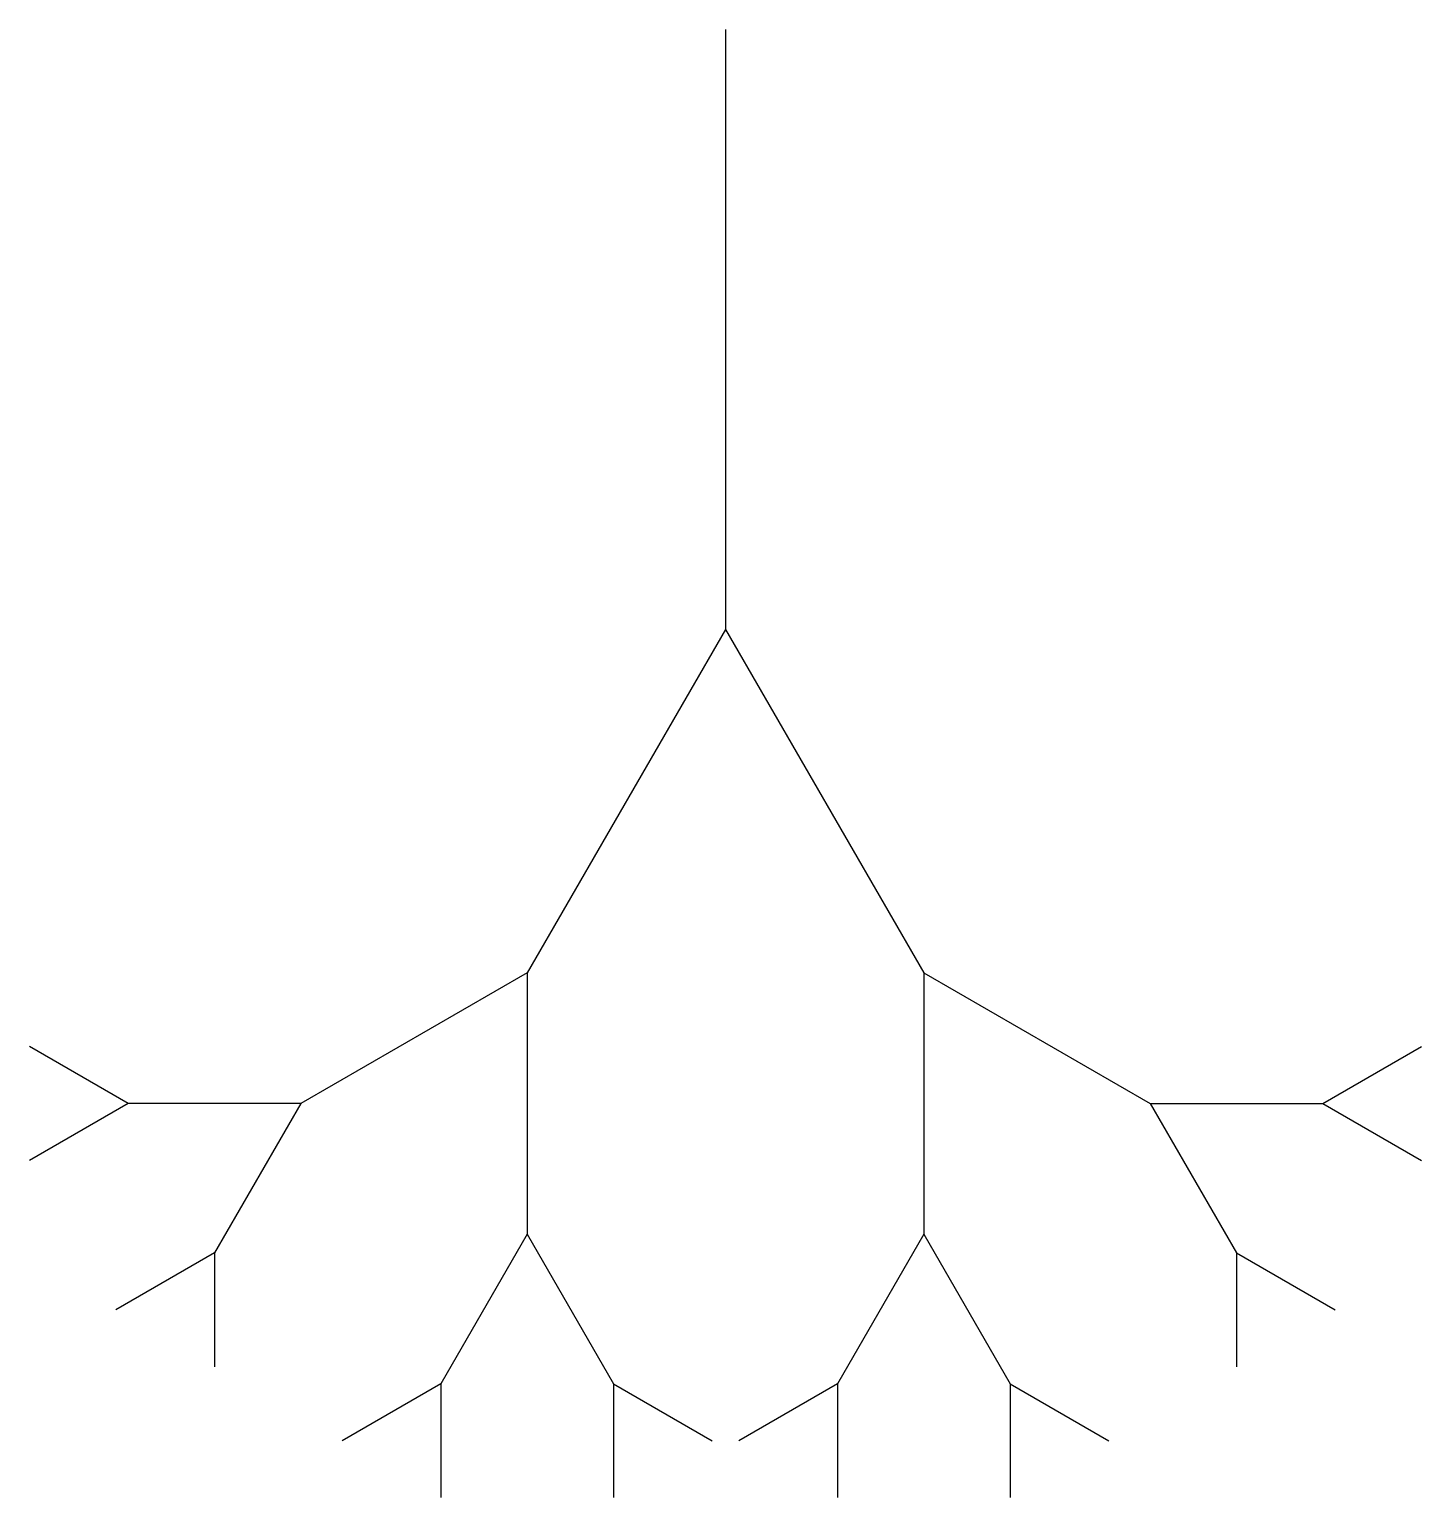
# Model space of a CAD drawing. Header units: metres. Extents: x -232 to 232, y -139 to 350.
import ezdxf

# ---------------------------------------------------------------- set-up
doc = ezdxf.new("R2010")
doc.units = ezdxf.units.M

msp = doc.modelspace()

# ---------------------------------------------------------------- linework, layer by layer
for p, q in [((0, 350, -606.2178), (0, 150, -606.2178)), ((0, 150, -606.2178), (-66, 35.68463, -606.2178)), ((0, 150, -606.2178), (66, 35.68463, -606.2178)), ((-66, 35.68463, -606.2178), (-141.44814, -7.875366, -606.2178)), ((-66, 35.68463, -606.2178), (-66, -51.435364, -606.2178)), ((66, 35.68463, -606.2178), (66, -51.435364, -606.2178)), ((66, 35.68463, -606.2178), (141.44812, -7.875366, -606.2178)), ((-198.94734, -7.875366, -606.2178), (-231.81256, 11.099365, -606.2178)), ((198.94733, -7.875366, -606.2178), (231.81256, 11.099365, -606.2178)), ((-198.94734, -7.875366, -606.2178), (-231.81256, -26.850098, -606.2178)), ((-141.44814, -7.875366, -606.2178), (-198.94734, -7.875366, -606.2178)), ((-141.44814, -7.875366, -606.2178), (-170.19774, -57.671143, -606.2178)), ((141.44812, -7.875366, -606.2178), (170.19775, -57.671143, -606.2178)), ((141.44812, -7.875366, -606.2178), (198.94733, -7.875366, -606.2178)), ((198.94733, -7.875366, -606.2178), (231.81256, -26.850098, -606.2178)), ((-66, -51.435364, -606.2178), (-94.7496, -101.23114, -606.2178)), ((-66, -51.435364, -606.2178), (-37.250397, -101.23114, -606.2178)), ((66, -51.435364, -606.2178), (37.250397, -101.23114, -606.2178)), ((66, -51.435364, -606.2178), (94.7496, -101.23114, -606.2178)), ((-170.19774, -57.671143, -606.2178), (-203.06296, -76.645874, -606.2178)), ((-170.19774, -57.671143, -606.2178), (-170.19774, -95.62062, -606.2178)), ((170.19775, -57.671143, -606.2178), (170.19775, -95.62062, -606.2178)), ((170.19775, -57.671143, -606.2178), (203.06299, -76.645874, -606.2178)), ((-94.7496, -101.23114, -606.2178), (-127.61481, -120.20587, -606.2178)), ((-94.7496, -101.23114, -606.2178), (-94.7496, -139.18062, -606.2178)), ((-37.250397, -101.23114, -606.2178), (-37.250397, -139.18062, -606.2178)), ((-37.250397, -101.23114, -606.2178), (-4.385193, -120.20587, -606.2178)), ((37.250397, -101.23114, -606.2178), (4.385193, -120.20587, -606.2178)), ((37.250397, -101.23114, -606.2178), (37.250397, -139.18062, -606.2178)), ((94.7496, -101.23114, -606.2178), (94.7496, -139.18062, -606.2178)), ((94.7496, -101.23114, -606.2178), (127.61481, -120.20587, -606.2178))]:
    msp.add_line(p, q)

doc.saveas('drawing.dxf')
